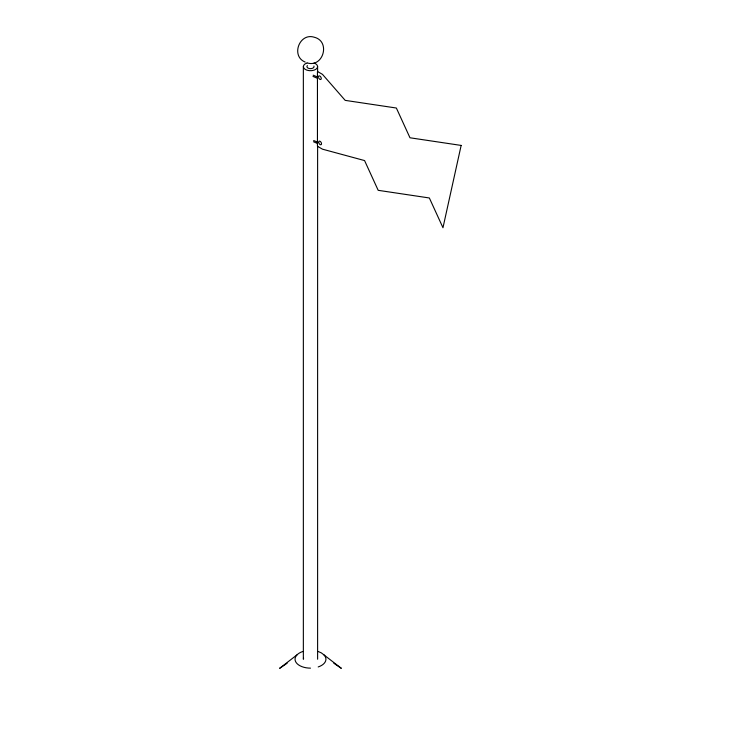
<?xml version="1.0" encoding="UTF-8"?>
<svg xmlns="http://www.w3.org/2000/svg" width="736" height="736" viewBox="0 0 736 736"><rect width="100%" height="100%" fill="white"/><g stroke="black" fill="none" stroke-linecap="round" stroke-linejoin="round"><path stroke-width="1.1" d="M303.6 658.159L303.352 659.226L303.352 66.599M297.114 654.764L279.625 668.334L287.132 663.256M307.16 62.9C323.288 68.006 330.85 41.29 314.272 37.242C299.451 32.393 290.554 56.184 305.173 62.063M316.664 76.664L313.168 75.182M316.866 78.053L313.002 76.415M317.161 141.993L313.665 140.521M317.363 143.391L313.499 141.754M318.2 651.507L321.402 652.924L341.348 668.334L333.84 663.256M317.612 66.599L317.612 72.34M317.612 145.848L317.612 659.226M318.716 142.545A2.006 1.159 60 0 1 320.372 141.505A2.006 1.159 60 0 1 321.236 144.578A2.006 1.159 60 0 1 318.854 143.023M318.43 76.829A2.006 1.159 60 0 1 320.362 76.452A2.006 1.159 60 0 1 320.914 79.378A2.006 1.159 60 0 1 318.605 77.749M323.858 654.764A15.447 8.915 0 0 1 318.2 666.945M310.482 668.141A15.447 8.915 0 0 1 295.568 661.535A15.447 8.915 0 0 1 302.763 651.507M314.051 63.038A7.13 4.112 0 0 1 315.946 69.248A7.13 4.112 0 0 1 305.026 69.248A7.13 4.112 0 0 1 306.921 63.038M313.922 66.065A3.56 2.061 0 0 1 310.022 68.641A3.56 2.061 0 0 1 307.4 65.568M461.15 145.424L442.971 227.728L429.355 197.975L378.184 190.32L364.568 160.568L322.488 149.178L317.446 146.262L317.446 71.456L322.488 74.364L345.193 100.372L396.364 108.026L409.98 137.779L461.15 145.424"/></g></svg>
